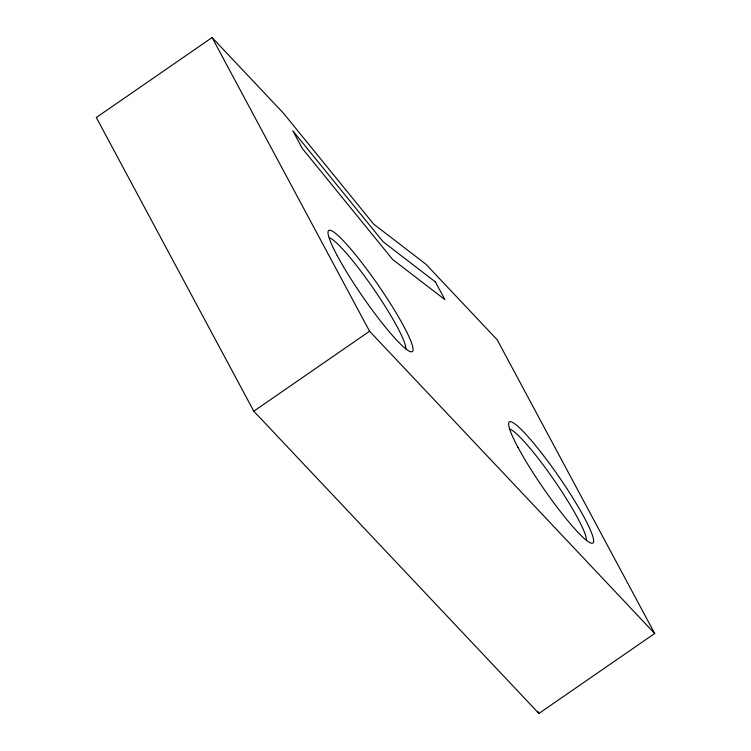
<?xml version="1.0" encoding="UTF-8"?>
<svg xmlns="http://www.w3.org/2000/svg" width="751" height="751" viewBox="0 0 751 751"><rect width="100%" height="100%" fill="white"/><g stroke="black" fill="none" stroke-linecap="round" stroke-linejoin="round"><path stroke-width="1.13" d="M212.082 37.55L96.306 117.503L253.791 411.201L538.918 713.45L654.694 633.497L497.209 339.799L425.93 264.23L373.623 224.061L283.371 113.11L212.082 37.55L369.567 331.247L654.694 633.497M253.791 411.201L369.567 331.247M537.81 711.385L538.918 713.45M510.07 429.234A68.341 8.974 55.4 0 1 555.102 481.579A68.341 8.974 55.4 0 1 586.362 540.391M329.482 237.814A68.341 8.974 55.4 0 1 374.524 290.158A68.341 8.974 55.4 0 1 405.775 348.971M435.42 281.925L383.113 241.747L292.852 130.805L302.343 148.501L392.595 259.442L444.902 299.621L435.42 281.925M337.312 255.8A73.598 9.669 55.4 0 0 410.215 351.59A73.598 9.669 55.4 0 0 364.207 265.788A73.598 9.669 55.4 0 0 337.312 255.8M517.899 447.22A73.598 9.669 55.4 0 0 590.793 543.02A73.598 9.669 55.4 0 0 544.785 457.209A73.598 9.669 55.4 0 0 517.899 447.22"/></g></svg>
